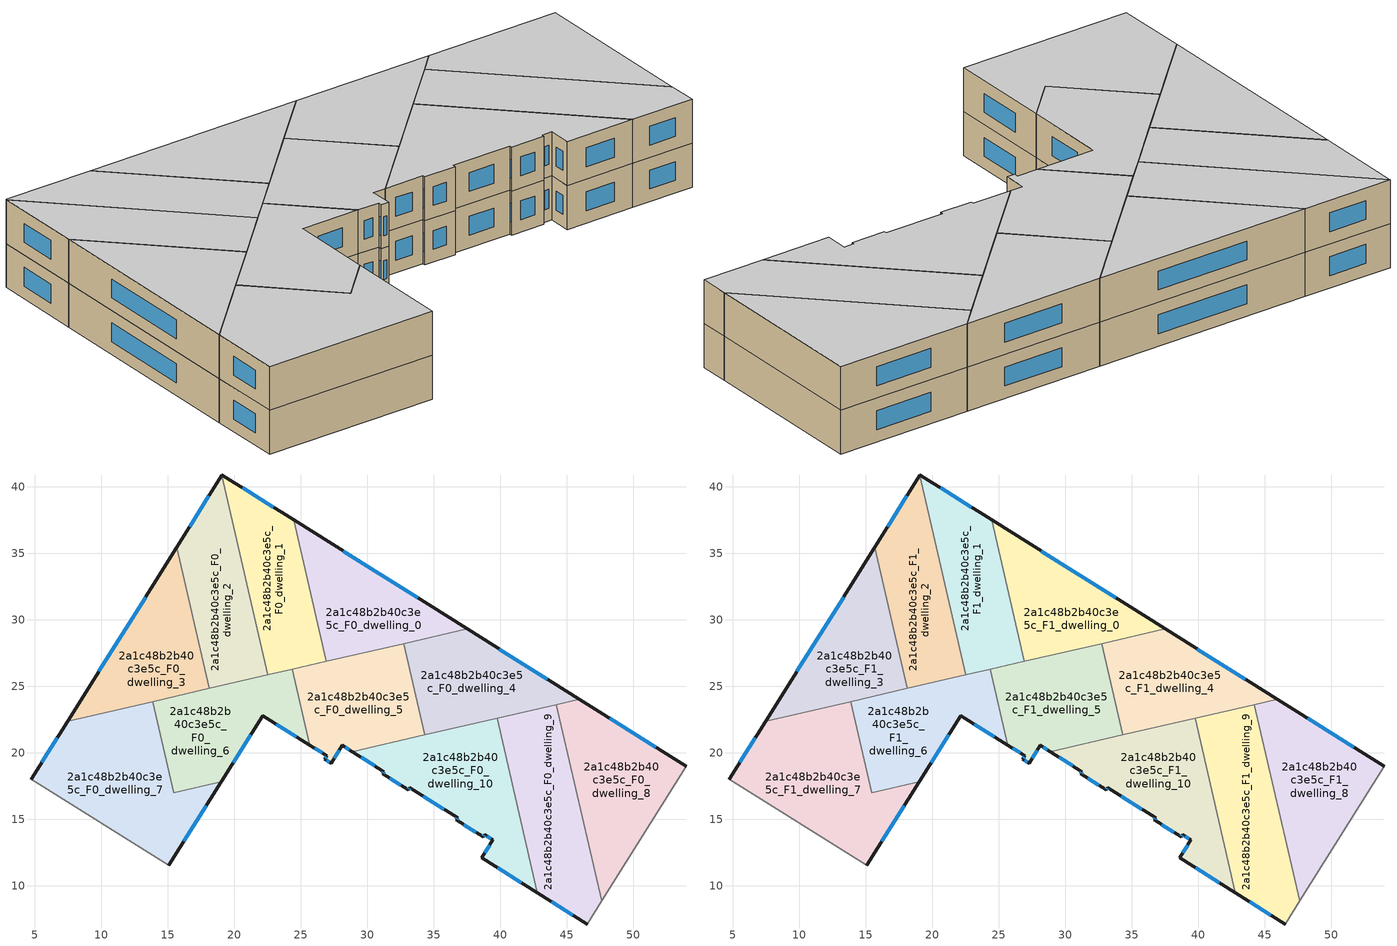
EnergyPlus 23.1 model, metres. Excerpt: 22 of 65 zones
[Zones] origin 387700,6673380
2a1c48b2b40c3e5c_F0_dwelling_0
 floor ground (EU_floor_Construction): 37.51,29.32 26.91,26.87 24.46,37.51 z0
 wall outside (EU_wall_Construction): 37.51,29.32 24.46,37.51 z0:3
 wall to 2a1c48b2b40c3e5c_F0_dwelling_1 (EU_wall_Construction): 24.46,37.51 26.91,26.87 z0:3
 wall to 2a1c48b2b40c3e5c_F0_dwelling_5 (EU_wall_Construction): 26.91,26.87 32.72,28.21 z0:3
 wall to 2a1c48b2b40c3e5c_F0_dwelling_4 (EU_wall_Construction): 32.72,28.21 37.51,29.32 z0:3
 window (EU_Window_Construction): 33.78,31.66 28.19,35.17 z0.86:2.14
2a1c48b2b40c3e5c_F0_dwelling_1
 floor ground (EU_floor_Construction): 24.46,37.51 26.91,26.87 22.52,25.86 19.06,40.85 19.08,40.88 z0
 wall outside (EU_wall_Construction): 24.46,37.51 19.08,40.88 19.06,40.85 z0:3
 wall to 2a1c48b2b40c3e5c_F0_dwelling_2 (EU_wall_Construction): 19.06,40.85 22.52,25.86 z0:3
 wall to 2a1c48b2b40c3e5c_F0_dwelling_6 (EU_wall_Construction): 22.52,25.86 24.35,26.28 z0:3
 wall to 2a1c48b2b40c3e5c_F0_dwelling_5 (EU_wall_Construction): 24.36,26.28 26.91,26.87 z0:3
 window (EU_Window_Construction): 22.92,38.47 20.62,39.92 z0.86:2.14
2a1c48b2b40c3e5c_F0_dwelling_10
 floor ground (EU_floor_Construction): 39.75,22.6 42.77,9.49 38.6,12.11 39.44,13.45 38.83,13.84 38.72,13.68 36.68,14.96 36.78,15.12 33.18,17.38 33.07,17.22 31.15,18.43 31.25,18.59 28.87,20.09 z0
 wall outside (EU_wall_Construction): 28.87,20.09 31.25,18.59 31.15,18.43 33.07,17.22 33.18,17.38 36.78,15.12 36.68,14.96 38.72,13.68 38.83,13.84 39.44,13.45 38.6,12.11 42.77,9.49 z0:3
 wall to 2a1c48b2b40c3e5c_F0_dwelling_9 (EU_wall_Construction): 42.77,9.49 39.75,22.6 z0:3
 wall to 2a1c48b2b40c3e5c_F0_dwelling_4 (EU_wall_Construction): 39.75,22.6 34.3,21.34 z0:3
 wall to 2a1c48b2b40c3e5c_F0_dwelling_5 (EU_wall_Construction): 34.3,21.34 28.87,20.09 z0:3
 window (EU_Window_Construction): 37.26,14.59 38.14,14.04 / 36.75,15.08 36.71,15.01 / 34.21,16.74 35.75,15.77 / 33.1,17.26 33.15,17.34 / 31.7,18.08 32.52,17.56 / 31.22,18.55 31.18,18.47 / 29.55,19.66 30.57,19.02 / 39.79,11.36 41.58,10.24 / 39.2,13.07 38.84,12.49 / 39,13.73 39.27,13.56 / 38.75,13.72 38.8,13.79 z0.86:2.14
2a1c48b2b40c3e5c_F0_dwelling_2
 floor ground (EU_floor_Construction): 19.06,40.85 22.52,25.86 18.11,24.84 15.67,35.44 z0
 wall outside (EU_wall_Construction): 19.06,40.85 15.67,35.44 z0:3
 wall to 2a1c48b2b40c3e5c_F0_dwelling_3 (EU_wall_Construction): 15.67,35.44 18.11,24.84 z0:3
 wall to 2a1c48b2b40c3e5c_F0_dwelling_6 (EU_wall_Construction): 18.11,24.84 22.52,25.86 z0:3
 window (EU_Window_Construction): 18.09,39.31 16.64,36.99 z0.86:2.14
2a1c48b2b40c3e5c_F0_dwelling_3
 floor ground (EU_floor_Construction): 15.67,35.44 18.11,24.84 7.47,22.39 z0
 wall outside (EU_wall_Construction): 15.67,35.44 7.47,22.39 z0:3
 wall to 2a1c48b2b40c3e5c_F0_dwelling_7 (EU_wall_Construction): 7.47,22.39 13.86,23.86 z0:3
 wall to 2a1c48b2b40c3e5c_F0_dwelling_6 (EU_wall_Construction): 13.86,23.86 18.11,24.84 z0:3
 window (EU_Window_Construction): 13.33,31.71 9.82,26.12 z0.86:2.14
2a1c48b2b40c3e5c_F0_dwelling_4
 floor ground (EU_floor_Construction): 45.94,24.03 34.3,21.34 32.72,28.21 37.51,29.32 z0
 wall outside (EU_wall_Construction): 45.94,24.03 37.51,29.32 z0:3
 wall to 2a1c48b2b40c3e5c_F0_dwelling_5 (EU_wall_Construction): 32.72,28.21 34.3,21.34 z0:3
 wall to 2a1c48b2b40c3e5c_F0_dwelling_8 (EU_wall_Construction): 44.21,23.63 45.94,24.03 z0:3
 wall to 2a1c48b2b40c3e5c_F0_dwelling_9 (EU_wall_Construction): 39.75,22.6 44.21,23.63 z0:3
 window (EU_Window_Construction): 43.53,25.54 39.92,27.81 z0.86:2.14
2a1c48b2b40c3e5c_F0_dwelling_5
 floor ground (EU_floor_Construction): 32.72,28.21 34.3,21.34 28.87,20.09 28.11,20.57 27.27,19.22 26.8,19.51 26.96,19.77 25.67,20.58 24.35,26.28 z0
 wall outside (EU_wall_Construction): 25.67,20.58 26.96,19.77 26.8,19.51 27.27,19.22 28.11,20.57 28.87,20.09 z0:3
 wall to 2a1c48b2b40c3e5c_F0_dwelling_6 (EU_wall_Construction): 24.35,26.28 25.67,20.58 z0:3
 window (EU_Window_Construction): 28.33,20.43 28.66,20.23 / 27.51,19.61 27.87,20.19 / 26.94,19.43 27.14,19.3 / 26.92,19.69 26.85,19.59 / 26.04,20.35 26.59,20 z0.86:2.14
2a1c48b2b40c3e5c_F0_dwelling_6
 floor ground (EU_floor_Construction): 24.35,26.28 25.67,20.58 22.14,22.8 19.01,17.82 15.44,16.99 13.86,23.86 z0
 wall outside (EU_wall_Construction): 19.01,17.82 22.14,22.8 25.67,20.58 z0:3
 wall to 2a1c48b2b40c3e5c_F0_dwelling_7 (EU_wall_Construction): 13.86,23.86 15.44,16.99 19.01,17.82 z0:3
 window (EU_Window_Construction): 23.15,22.16 24.66,21.21 / 19.9,19.24 21.24,21.37 z0.86:2.14
2a1c48b2b40c3e5c_F0_dwelling_7
 floor ground (EU_floor_Construction): 13.86,23.86 15.44,16.99 19.01,17.82 15.08,11.55 4.74,18.03 7.47,22.39 z0
 wall outside (EU_wall_Construction): 15.08,11.55 19.01,17.82 / 7.47,22.39 4.74,18.03 z0:3
 wall adiabatic (EU_wall_Construction): 4.74,18.03 15.08,11.55 z0:3
 window (EU_Window_Construction): 16.2,13.34 17.89,16.02 / 6.69,21.14 5.52,19.28 z0.86:2.14
2a1c48b2b40c3e5c_F0_dwelling_8
 floor ground (EU_floor_Construction): 53.97,18.99 47.61,8.87 44.21,23.63 45.94,24.03 z0
 wall outside (EU_wall_Construction): 53.97,18.99 45.94,24.03 z0:3
 wall to 2a1c48b2b40c3e5c_F0_dwelling_9 (EU_wall_Construction): 44.21,23.63 47.61,8.87 z0:3
 wall adiabatic (EU_wall_Construction): 47.61,8.87 53.97,18.99 z0:3
 window (EU_Window_Construction): 51.67,20.43 48.23,22.59 z0.86:2.14
2a1c48b2b40c3e5c_F0_dwelling_9
 floor ground (EU_floor_Construction): 44.21,23.63 47.61,8.87 46.53,7.14 42.77,9.49 39.75,22.6 z0
 wall outside (EU_wall_Construction): 42.77,9.49 46.53,7.14 z0:3
 wall adiabatic (EU_wall_Construction): 46.53,7.14 47.61,8.87 z0:3
 window (EU_Window_Construction): 43.84,8.82 45.45,7.81 z0.86:2.14
2a1c48b2b40c3e5c_F1_dwelling_0
 floor to 2a1c48b2b40c3e5c_F0_dwelling_0 (EU_floor_Construction): 37.51,29.32 26.91,26.87 24.46,37.51 z3
 wall outside (EU_wall_Construction): 37.51,29.32 24.46,37.51 z3:6
 wall to 2a1c48b2b40c3e5c_F1_dwelling_1 (EU_wall_Construction): 24.46,37.51 26.91,26.87 z3:6
 wall to 2a1c48b2b40c3e5c_F1_dwelling_5 (EU_wall_Construction): 26.91,26.87 32.72,28.21 z3:6
 wall to 2a1c48b2b40c3e5c_F1_dwelling_4 (EU_wall_Construction): 32.72,28.21 37.51,29.32 z3:6
 window (EU_Window_Construction): 33.78,31.66 28.19,35.17 z3.86:5.14
 ceiling to 2a1c48b2b40c3e5c_F2_dwelling_0 (EU_floor_Construction): 37.51,29.32 24.46,37.51 26.91,26.87 z6
2a1c48b2b40c3e5c_F1_dwelling_1
 floor to 2a1c48b2b40c3e5c_F0_dwelling_1 (EU_floor_Construction): 24.46,37.51 26.91,26.87 22.52,25.86 19.06,40.85 19.08,40.88 z3
 wall outside (EU_wall_Construction): 24.46,37.51 19.08,40.88 19.06,40.85 z3:6
 wall to 2a1c48b2b40c3e5c_F1_dwelling_2 (EU_wall_Construction): 19.06,40.85 22.52,25.86 z3:6
 wall to 2a1c48b2b40c3e5c_F1_dwelling_6 (EU_wall_Construction): 22.52,25.86 24.35,26.28 z3:6
 wall to 2a1c48b2b40c3e5c_F1_dwelling_5 (EU_wall_Construction): 24.36,26.28 26.91,26.87 z3:6
 window (EU_Window_Construction): 22.92,38.47 20.62,39.92 z3.86:5.14
 ceiling to 2a1c48b2b40c3e5c_F2_dwelling_1 (EU_floor_Construction): 26.91,26.87 24.46,37.51 19.08,40.88 19.06,40.85 22.52,25.86 z6
2a1c48b2b40c3e5c_F1_dwelling_10
 floor to 2a1c48b2b40c3e5c_F0_dwelling_10 (EU_floor_Construction): 39.75,22.6 42.77,9.49 38.6,12.11 39.44,13.45 38.83,13.84 38.72,13.68 36.68,14.96 36.78,15.12 33.18,17.38 33.07,17.22 31.15,18.43 31.25,18.59 28.87,20.09 z3
 wall outside (EU_wall_Construction): 28.87,20.09 31.25,18.59 31.15,18.43 33.07,17.22 33.18,17.38 36.78,15.12 36.68,14.96 38.72,13.68 38.83,13.84 39.44,13.45 38.6,12.11 42.77,9.49 z3:6
 wall to 2a1c48b2b40c3e5c_F1_dwelling_9 (EU_wall_Construction): 42.77,9.49 39.75,22.6 z3:6
 wall to 2a1c48b2b40c3e5c_F1_dwelling_4 (EU_wall_Construction): 39.75,22.6 34.3,21.34 z3:6
 wall to 2a1c48b2b40c3e5c_F1_dwelling_5 (EU_wall_Construction): 34.3,21.34 28.87,20.09 z3:6
 window (EU_Window_Construction): 37.26,14.59 38.14,14.04 / 36.75,15.08 36.71,15.01 / 34.21,16.74 35.75,15.77 / 33.1,17.26 33.15,17.34 / 31.7,18.08 32.52,17.56 / 31.22,18.55 31.18,18.47 / 29.55,19.66 30.57,19.02 / 39.79,11.36 41.58,10.24 / 39.2,13.07 38.84,12.49 / 39,13.73 39.27,13.56 / 38.75,13.72 38.8,13.79 z3.86:5.14
 ceiling to 2a1c48b2b40c3e5c_F2_dwelling_10 (EU_floor_Construction): 42.77,9.49 39.75,22.6 28.87,20.09 31.25,18.59 31.15,18.43 33.07,17.22 33.18,17.38 36.78,15.12 36.68,14.96 38.72,13.68 38.83,13.84 39.44,13.45 38.6,12.11 z6
2a1c48b2b40c3e5c_F1_dwelling_2
 floor to 2a1c48b2b40c3e5c_F0_dwelling_2 (EU_floor_Construction): 19.06,40.85 22.52,25.86 18.11,24.84 15.67,35.44 z3
 wall outside (EU_wall_Construction): 19.06,40.85 15.67,35.44 z3:6
 wall to 2a1c48b2b40c3e5c_F1_dwelling_3 (EU_wall_Construction): 15.67,35.44 18.11,24.84 z3:6
 wall to 2a1c48b2b40c3e5c_F1_dwelling_6 (EU_wall_Construction): 18.11,24.84 22.52,25.86 z3:6
 window (EU_Window_Construction): 18.09,39.31 16.64,36.99 z3.86:5.14
 ceiling to 2a1c48b2b40c3e5c_F2_dwelling_2 (EU_floor_Construction): 22.52,25.86 19.06,40.85 15.67,35.44 18.11,24.84 z6
2a1c48b2b40c3e5c_F1_dwelling_3
 floor to 2a1c48b2b40c3e5c_F0_dwelling_3 (EU_floor_Construction): 15.67,35.44 18.11,24.84 7.47,22.39 z3
 wall outside (EU_wall_Construction): 15.67,35.44 7.47,22.39 z3:6
 wall to 2a1c48b2b40c3e5c_F1_dwelling_7 (EU_wall_Construction): 7.47,22.39 13.86,23.86 z3:6
 wall to 2a1c48b2b40c3e5c_F1_dwelling_6 (EU_wall_Construction): 13.86,23.86 18.11,24.84 z3:6
 window (EU_Window_Construction): 13.33,31.71 9.82,26.12 z3.86:5.14
 ceiling to 2a1c48b2b40c3e5c_F2_dwelling_3 (EU_floor_Construction): 18.11,24.84 15.67,35.44 7.47,22.39 z6
2a1c48b2b40c3e5c_F1_dwelling_4
 floor to 2a1c48b2b40c3e5c_F0_dwelling_4 (EU_floor_Construction): 45.94,24.03 34.3,21.34 32.72,28.21 37.51,29.32 z3
 wall outside (EU_wall_Construction): 45.94,24.03 37.51,29.32 z3:6
 wall to 2a1c48b2b40c3e5c_F1_dwelling_5 (EU_wall_Construction): 32.72,28.21 34.3,21.34 z3:6
 wall to 2a1c48b2b40c3e5c_F1_dwelling_8 (EU_wall_Construction): 44.21,23.63 45.94,24.03 z3:6
 wall to 2a1c48b2b40c3e5c_F1_dwelling_9 (EU_wall_Construction): 39.75,22.6 44.21,23.63 z3:6
 window (EU_Window_Construction): 43.53,25.54 39.92,27.81 z3.86:5.14
 ceiling to 2a1c48b2b40c3e5c_F2_dwelling_4 (EU_floor_Construction): 45.94,24.03 37.51,29.32 32.72,28.21 34.3,21.34 z6
2a1c48b2b40c3e5c_F1_dwelling_5
 floor to 2a1c48b2b40c3e5c_F0_dwelling_5 (EU_floor_Construction): 32.72,28.21 34.3,21.34 28.87,20.09 28.11,20.57 27.27,19.22 26.8,19.51 26.96,19.77 25.67,20.58 24.35,26.28 z3
 wall outside (EU_wall_Construction): 25.67,20.58 26.96,19.77 26.8,19.51 27.27,19.22 28.11,20.57 28.87,20.09 z3:6
 wall to 2a1c48b2b40c3e5c_F1_dwelling_6 (EU_wall_Construction): 24.35,26.28 25.67,20.58 z3:6
 window (EU_Window_Construction): 28.33,20.43 28.66,20.23 / 27.51,19.61 27.87,20.19 / 26.94,19.43 27.14,19.3 / 26.92,19.69 26.85,19.59 / 26.04,20.35 26.59,20 z3.86:5.14
 ceiling to 2a1c48b2b40c3e5c_F2_dwelling_5 (EU_floor_Construction): 34.3,21.34 32.72,28.21 24.35,26.28 25.67,20.58 26.96,19.77 26.8,19.51 27.27,19.22 28.11,20.57 28.87,20.09 z6
2a1c48b2b40c3e5c_F1_dwelling_6
 floor to 2a1c48b2b40c3e5c_F0_dwelling_6 (EU_floor_Construction): 24.35,26.28 25.67,20.58 22.14,22.8 19.01,17.82 15.44,16.99 13.86,23.86 z3
 wall outside (EU_wall_Construction): 19.01,17.82 22.14,22.8 25.67,20.58 z3:6
 wall to 2a1c48b2b40c3e5c_F1_dwelling_7 (EU_wall_Construction): 13.86,23.86 15.44,16.99 19.01,17.82 z3:6
 window (EU_Window_Construction): 23.15,22.16 24.66,21.21 / 19.9,19.24 21.24,21.37 z3.86:5.14
 ceiling to 2a1c48b2b40c3e5c_F2_dwelling_6 (EU_floor_Construction): 25.67,20.58 24.35,26.28 13.86,23.86 15.44,16.99 19.01,17.82 22.14,22.8 z6
2a1c48b2b40c3e5c_F1_dwelling_7
 floor to 2a1c48b2b40c3e5c_F0_dwelling_7 (EU_floor_Construction): 13.86,23.86 15.44,16.99 19.01,17.82 15.08,11.55 4.74,18.03 7.47,22.39 z3
 wall outside (EU_wall_Construction): 15.08,11.55 19.01,17.82 / 7.47,22.39 4.74,18.03 z3:6
 wall adiabatic (EU_wall_Construction): 4.74,18.03 15.08,11.55 z3:6
 window (EU_Window_Construction): 16.2,13.34 17.89,16.02 / 6.69,21.14 5.52,19.28 z3.86:5.14
 ceiling to 2a1c48b2b40c3e5c_F2_dwelling_7 (EU_floor_Construction): 15.08,11.55 19.01,17.82 15.44,16.99 13.86,23.86 7.47,22.39 4.74,18.03 z6
2a1c48b2b40c3e5c_F1_dwelling_8
 floor to 2a1c48b2b40c3e5c_F0_dwelling_8 (EU_floor_Construction): 53.97,18.99 47.61,8.87 44.21,23.63 45.94,24.03 z3
 wall outside (EU_wall_Construction): 53.97,18.99 45.94,24.03 z3:6
 wall to 2a1c48b2b40c3e5c_F1_dwelling_9 (EU_wall_Construction): 44.21,23.63 47.61,8.87 z3:6
 wall adiabatic (EU_wall_Construction): 47.61,8.87 53.97,18.99 z3:6
 window (EU_Window_Construction): 51.67,20.43 48.23,22.59 z3.86:5.14
 ceiling to 2a1c48b2b40c3e5c_F2_dwelling_8 (EU_floor_Construction): 47.61,8.87 53.97,18.99 45.94,24.03 44.21,23.63 z6
2a1c48b2b40c3e5c_F1_dwelling_9
 floor to 2a1c48b2b40c3e5c_F0_dwelling_9 (EU_floor_Construction): 44.21,23.63 47.61,8.87 46.53,7.14 42.77,9.49 39.75,22.6 z3
 wall outside (EU_wall_Construction): 42.77,9.49 46.53,7.14 z3:6
 wall adiabatic (EU_wall_Construction): 46.53,7.14 47.61,8.87 z3:6
 window (EU_Window_Construction): 43.84,8.82 45.45,7.81 z3.86:5.14
 ceiling to 2a1c48b2b40c3e5c_F2_dwelling_9 (EU_floor_Construction): 46.53,7.14 47.61,8.87 44.21,23.63 39.75,22.6 42.77,9.49 z6
[Building]
EU S2 Campaign: North Axis=0; Terrain=City; Solar Distribution=FullExterior
[Site:Location]
Helsinki-Vantaa.AP: Latitude=60.317; Longitude=24.963; Time Zone=2; Elevation=54.6
[SizingPeriod:WeatherFileDays]
AnnualSizingPeriod: Begin Month=1; Begin Day of Month=1; End Month=12; End Day of Month=31; Day of Week for Start Day=Monday; Use Weather File Daylight Saving Period=No; Use Weather File Rain and Snow Indicators=No
[MATERIAL]
EU_InternalMass_Material: Roughness=MediumRough; Thickness=0.1; Conductivity=1; Density=1800; Specific Heat=900; Thermal Absorptance=0.9; Solar Absorptance=0.7; Visible Absorptance=0.7
[MATERIAL:NOMASS] Roughness=MediumRough; Thermal Absorptance=0.9; Solar Absorptance=0.7; Visible Absorptance=0.7
Name | Thermal Resistance
EU_wall_NoMass | 5.91765
EU_floor_NoMass | 6.2875
[WINDOWMATERIAL:SIMPLEGLAZINGSYSTEM]
EU_Window_SimpleGlazing: UFactor=0.994035; Solar Heat Gain Coefficient=0.7; Visible Transmittance=0.7
[CONSTRUCTION]
EU_wall_Construction: EU_wall_NoMass
EU_floor_Construction: EU_floor_NoMass
EU_Window_Construction: EU_Window_SimpleGlazing
EU_InternalMass_Construction: EU_InternalMass_Material
[ZONE] Type=1; Multiplier=1; Ceiling Height=autocalculate; Floor Area=autocalculate; Part of Total Floor Area=Yes
Name | Volume
2a1c48b2b40c3e5c_F0_dwelling_0; 2a1c48b2b40c3e5c_F1_dwelling_0 | 178.191
2a1c48b2b40c3e5c_F0_dwelling_1; 2a1c48b2b40c3e5c_F1_dwelling_1 | 178.217
2a1c48b2b40c3e5c_F0_dwelling_10; 2a1c48b2b40c3e5c_F1_dwelling_10 | 210.07
2a1c48b2b40c3e5c_F0_dwelling_2; 2a1c48b2b40c3e5c_F1_dwelling_2 | 178.189
2a1c48b2b40c3e5c_F0_dwelling_3; 2a1c48b2b40c3e5c_F1_dwelling_3 | 178.195
2a1c48b2b40c3e5c_F0_dwelling_4; 2a1c48b2b40c3e5c_F1_dwelling_4 | 178.2
2a1c48b2b40c3e5c_F0_dwelling_5; 2a1c48b2b40c3e5c_F1_dwelling_5 | 178.887
2a1c48b2b40c3e5c_F0_dwelling_6; 2a1c48b2b40c3e5c_F1_dwelling_6 | 178.19
2a1c48b2b40c3e5c_F0_dwelling_7; 2a1c48b2b40c3e5c_F1_dwelling_7 | 260.083
2a1c48b2b40c3e5c_F0_dwelling_8; 2a1c48b2b40c3e5c_F1_dwelling_8 | 210.065
2a1c48b2b40c3e5c_F0_dwelling_9; 2a1c48b2b40c3e5c_F1_dwelling_9 | 210.093
[INTERNALMASS] Construction=EU_InternalMass_Construction
Name | Zone or ZoneList | Surface Area
2a1c48b2b40c3e5c_F0_dwelling_0_EU_InternalMass | 2a1c48b2b40c3e5c_F0_dwelling_0 | 59.3974
2a1c48b2b40c3e5c_F0_dwelling_1_EU_InternalMass | 2a1c48b2b40c3e5c_F0_dwelling_1 | 59.4056
2a1c48b2b40c3e5c_F0_dwelling_2_EU_InternalMass | 2a1c48b2b40c3e5c_F0_dwelling_2 | 59.3961
2a1c48b2b40c3e5c_F0_dwelling_3_EU_InternalMass | 2a1c48b2b40c3e5c_F0_dwelling_3 | 59.3986
2a1c48b2b40c3e5c_F0_dwelling_4_EU_InternalMass | 2a1c48b2b40c3e5c_F0_dwelling_4 | 59.4005
2a1c48b2b40c3e5c_F0_dwelling_5_EU_InternalMass | 2a1c48b2b40c3e5c_F0_dwelling_5 | 59.6289
2a1c48b2b40c3e5c_F0_dwelling_6_EU_InternalMass | 2a1c48b2b40c3e5c_F0_dwelling_6 | 59.3968
2a1c48b2b40c3e5c_F0_dwelling_7_EU_InternalMass | 2a1c48b2b40c3e5c_F0_dwelling_7 | 86.6942
2a1c48b2b40c3e5c_F0_dwelling_8_EU_InternalMass | 2a1c48b2b40c3e5c_F0_dwelling_8 | 70.0217
2a1c48b2b40c3e5c_F0_dwelling_9_EU_InternalMass | 2a1c48b2b40c3e5c_F0_dwelling_9 | 70.0306
2a1c48b2b40c3e5c_F0_dwelling_10_EU_InternalMass | 2a1c48b2b40c3e5c_F0_dwelling_10 | 70.0235
2a1c48b2b40c3e5c_F1_dwelling_0_EU_InternalMass | 2a1c48b2b40c3e5c_F1_dwelling_0 | 59.3974
2a1c48b2b40c3e5c_F1_dwelling_1_EU_InternalMass | 2a1c48b2b40c3e5c_F1_dwelling_1 | 59.4056
2a1c48b2b40c3e5c_F1_dwelling_2_EU_InternalMass | 2a1c48b2b40c3e5c_F1_dwelling_2 | 59.3961
2a1c48b2b40c3e5c_F1_dwelling_3_EU_InternalMass | 2a1c48b2b40c3e5c_F1_dwelling_3 | 59.3986
2a1c48b2b40c3e5c_F1_dwelling_4_EU_InternalMass | 2a1c48b2b40c3e5c_F1_dwelling_4 | 59.4005
2a1c48b2b40c3e5c_F1_dwelling_5_EU_InternalMass | 2a1c48b2b40c3e5c_F1_dwelling_5 | 59.6289
2a1c48b2b40c3e5c_F1_dwelling_6_EU_InternalMass | 2a1c48b2b40c3e5c_F1_dwelling_6 | 59.3968
2a1c48b2b40c3e5c_F1_dwelling_7_EU_InternalMass | 2a1c48b2b40c3e5c_F1_dwelling_7 | 86.6942
2a1c48b2b40c3e5c_F1_dwelling_8_EU_InternalMass | 2a1c48b2b40c3e5c_F1_dwelling_8 | 70.0217
2a1c48b2b40c3e5c_F1_dwelling_9_EU_InternalMass | 2a1c48b2b40c3e5c_F1_dwelling_9 | 70.0306
2a1c48b2b40c3e5c_F1_dwelling_10_EU_InternalMass | 2a1c48b2b40c3e5c_F1_dwelling_10 | 70.0235
[OTHEREQUIPMENT] Fuel Type=Electricity; Design Level Calculation Method=Watts/Area; Power per Zone Floor Area=1; Fraction Latent=0; Fraction Radiant=0; Fraction Lost=0; Carbon Dioxide Generation Rate=0; EndUse Subcategory=EU_Step8_InternalGains
Name | Zone or ZoneList or Space or SpaceList | Schedule
EU_Step8_InternalGain_2a1c48b2b40c3e5c_F0_dwelling_0_f000 | 2a1c48b2b40c3e5c_F0_dwelling_0 | EU_Step8_GainSchedule_2a1c48b2b40c3e5c_F0_dwelling_0_f000
EU_Step8_InternalGain_2a1c48b2b40c3e5c_F0_dwelling_1_f000 | 2a1c48b2b40c3e5c_F0_dwelling_1 | EU_Step8_GainSchedule_2a1c48b2b40c3e5c_F0_dwelling_1_f000
EU_Step8_InternalGain_2a1c48b2b40c3e5c_F0_dwelling_2_f000 | 2a1c48b2b40c3e5c_F0_dwelling_2 | EU_Step8_GainSchedule_2a1c48b2b40c3e5c_F0_dwelling_2_f000
EU_Step8_InternalGain_2a1c48b2b40c3e5c_F0_dwelling_3_f000 | 2a1c48b2b40c3e5c_F0_dwelling_3 | EU_Step8_GainSchedule_2a1c48b2b40c3e5c_F0_dwelling_3_f000
EU_Step8_InternalGain_2a1c48b2b40c3e5c_F0_dwelling_4_f000 | 2a1c48b2b40c3e5c_F0_dwelling_4 | EU_Step8_GainSchedule_2a1c48b2b40c3e5c_F0_dwelling_4_f000
EU_Step8_InternalGain_2a1c48b2b40c3e5c_F0_dwelling_5_f000 | 2a1c48b2b40c3e5c_F0_dwelling_5 | EU_Step8_GainSchedule_2a1c48b2b40c3e5c_F0_dwelling_5_f000
EU_Step8_InternalGain_2a1c48b2b40c3e5c_F0_dwelling_6_f000 | 2a1c48b2b40c3e5c_F0_dwelling_6 | EU_Step8_GainSchedule_2a1c48b2b40c3e5c_F0_dwelling_6_f000
EU_Step8_InternalGain_2a1c48b2b40c3e5c_F0_dwelling_7_f000 | 2a1c48b2b40c3e5c_F0_dwelling_7 | EU_Step8_GainSchedule_2a1c48b2b40c3e5c_F0_dwelling_7_f000
EU_Step8_InternalGain_2a1c48b2b40c3e5c_F0_dwelling_8_f000 | 2a1c48b2b40c3e5c_F0_dwelling_8 | EU_Step8_GainSchedule_2a1c48b2b40c3e5c_F0_dwelling_8_f000
EU_Step8_InternalGain_2a1c48b2b40c3e5c_F0_dwelling_9_f000 | 2a1c48b2b40c3e5c_F0_dwelling_9 | EU_Step8_GainSchedule_2a1c48b2b40c3e5c_F0_dwelling_9_f000
EU_Step8_InternalGain_2a1c48b2b40c3e5c_F0_dwelling_10_f000 | 2a1c48b2b40c3e5c_F0_dwelling_10 | EU_Step8_GainSchedule_2a1c48b2b40c3e5c_F0_dwelling_10_f000
EU_Step8_InternalGain_2a1c48b2b40c3e5c_F1_dwelling_0_f000 | 2a1c48b2b40c3e5c_F1_dwelling_0 | EU_Step8_GainSchedule_2a1c48b2b40c3e5c_F1_dwelling_0_f000
EU_Step8_InternalGain_2a1c48b2b40c3e5c_F1_dwelling_1_f000 | 2a1c48b2b40c3e5c_F1_dwelling_1 | EU_Step8_GainSchedule_2a1c48b2b40c3e5c_F1_dwelling_1_f000
EU_Step8_InternalGain_2a1c48b2b40c3e5c_F1_dwelling_2_f000 | 2a1c48b2b40c3e5c_F1_dwelling_2 | EU_Step8_GainSchedule_2a1c48b2b40c3e5c_F1_dwelling_2_f000
EU_Step8_InternalGain_2a1c48b2b40c3e5c_F1_dwelling_3_f000 | 2a1c48b2b40c3e5c_F1_dwelling_3 | EU_Step8_GainSchedule_2a1c48b2b40c3e5c_F1_dwelling_3_f000
EU_Step8_InternalGain_2a1c48b2b40c3e5c_F1_dwelling_4_f000 | 2a1c48b2b40c3e5c_F1_dwelling_4 | EU_Step8_GainSchedule_2a1c48b2b40c3e5c_F1_dwelling_4_f000
EU_Step8_InternalGain_2a1c48b2b40c3e5c_F1_dwelling_5_f000 | 2a1c48b2b40c3e5c_F1_dwelling_5 | EU_Step8_GainSchedule_2a1c48b2b40c3e5c_F1_dwelling_5_f000
EU_Step8_InternalGain_2a1c48b2b40c3e5c_F1_dwelling_6_f000 | 2a1c48b2b40c3e5c_F1_dwelling_6 | EU_Step8_GainSchedule_2a1c48b2b40c3e5c_F1_dwelling_6_f000
EU_Step8_InternalGain_2a1c48b2b40c3e5c_F1_dwelling_7_f000 | 2a1c48b2b40c3e5c_F1_dwelling_7 | EU_Step8_GainSchedule_2a1c48b2b40c3e5c_F1_dwelling_7_f000
EU_Step8_InternalGain_2a1c48b2b40c3e5c_F1_dwelling_8_f000 | 2a1c48b2b40c3e5c_F1_dwelling_8 | EU_Step8_GainSchedule_2a1c48b2b40c3e5c_F1_dwelling_8_f000
EU_Step8_InternalGain_2a1c48b2b40c3e5c_F1_dwelling_9_f000 | 2a1c48b2b40c3e5c_F1_dwelling_9 | EU_Step8_GainSchedule_2a1c48b2b40c3e5c_F1_dwelling_9_f000
EU_Step8_InternalGain_2a1c48b2b40c3e5c_F1_dwelling_10_f000 | 2a1c48b2b40c3e5c_F1_dwelling_10 | EU_Step8_GainSchedule_2a1c48b2b40c3e5c_F1_dwelling_10_f000
[ZONEVENTILATION:DESIGNFLOWRATE] Schedule=EU_AlwaysOn; Design Flow Rate Calculation Method=AirChanges/Hour; Air Changes per Hour=0.596421; Ventilation Type=Natural; Fan Pressure Rise=0; Fan Total Efficiency=1; Constant Term Coefficient=1; Temperature Term Coefficient=0; Velocity Term Coefficient=0; Velocity Squared Term Coefficient=0; Minimum Indoor Temperature=-100; Maximum Indoor Temperature=100; Delta Temperature=-100; Minimum Outdoor Temperature=-100; Maximum Outdoor Temperature=100; Maximum Wind Speed=40
Name | Zone or ZoneList or Space or SpaceList
EU_ConstantAir_2a1c48b2b40c3e5c_F0_dwelling_0 | 2a1c48b2b40c3e5c_F0_dwelling_0
EU_ConstantAir_2a1c48b2b40c3e5c_F0_dwelling_1 | 2a1c48b2b40c3e5c_F0_dwelling_1
EU_ConstantAir_2a1c48b2b40c3e5c_F0_dwelling_2 | 2a1c48b2b40c3e5c_F0_dwelling_2
EU_ConstantAir_2a1c48b2b40c3e5c_F0_dwelling_3 | 2a1c48b2b40c3e5c_F0_dwelling_3
EU_ConstantAir_2a1c48b2b40c3e5c_F0_dwelling_4 | 2a1c48b2b40c3e5c_F0_dwelling_4
EU_ConstantAir_2a1c48b2b40c3e5c_F0_dwelling_5 | 2a1c48b2b40c3e5c_F0_dwelling_5
EU_ConstantAir_2a1c48b2b40c3e5c_F0_dwelling_6 | 2a1c48b2b40c3e5c_F0_dwelling_6
EU_ConstantAir_2a1c48b2b40c3e5c_F0_dwelling_7 | 2a1c48b2b40c3e5c_F0_dwelling_7
EU_ConstantAir_2a1c48b2b40c3e5c_F0_dwelling_8 | 2a1c48b2b40c3e5c_F0_dwelling_8
EU_ConstantAir_2a1c48b2b40c3e5c_F0_dwelling_9 | 2a1c48b2b40c3e5c_F0_dwelling_9
EU_ConstantAir_2a1c48b2b40c3e5c_F0_dwelling_10 | 2a1c48b2b40c3e5c_F0_dwelling_10
EU_ConstantAir_2a1c48b2b40c3e5c_F1_dwelling_0 | 2a1c48b2b40c3e5c_F1_dwelling_0
EU_ConstantAir_2a1c48b2b40c3e5c_F1_dwelling_1 | 2a1c48b2b40c3e5c_F1_dwelling_1
EU_ConstantAir_2a1c48b2b40c3e5c_F1_dwelling_2 | 2a1c48b2b40c3e5c_F1_dwelling_2
EU_ConstantAir_2a1c48b2b40c3e5c_F1_dwelling_3 | 2a1c48b2b40c3e5c_F1_dwelling_3
EU_ConstantAir_2a1c48b2b40c3e5c_F1_dwelling_4 | 2a1c48b2b40c3e5c_F1_dwelling_4
EU_ConstantAir_2a1c48b2b40c3e5c_F1_dwelling_5 | 2a1c48b2b40c3e5c_F1_dwelling_5
EU_ConstantAir_2a1c48b2b40c3e5c_F1_dwelling_6 | 2a1c48b2b40c3e5c_F1_dwelling_6
EU_ConstantAir_2a1c48b2b40c3e5c_F1_dwelling_7 | 2a1c48b2b40c3e5c_F1_dwelling_7
EU_ConstantAir_2a1c48b2b40c3e5c_F1_dwelling_8 | 2a1c48b2b40c3e5c_F1_dwelling_8
EU_ConstantAir_2a1c48b2b40c3e5c_F1_dwelling_9 | 2a1c48b2b40c3e5c_F1_dwelling_9
EU_ConstantAir_2a1c48b2b40c3e5c_F1_dwelling_10 | 2a1c48b2b40c3e5c_F1_dwelling_10
[HVACTEMPLATE:THERMOSTAT] Constant Heating Setpoint=20; Constant Cooling Setpoint=50
EU_HeatOnly_2a1c48b2b40c3e5c_F0_dwelling_0; EU_HeatOnly_2a1c48b2b40c3e5c_F0_dwelling_1; EU_HeatOnly_2a1c48b2b40c3e5c_F0_dwelling_2; EU_HeatOnly_2a1c48b2b40c3e5c_F0_dwelling_3; EU_HeatOnly_2a1c48b2b40c3e5c_F0_dwelling_4; EU_HeatOnly_2a1c48b2b40c3e5c_F0_dwelling_5; EU_HeatOnly_2a1c48b2b40c3e5c_F0_dwelling_6; EU_HeatOnly_2a1c48b2b40c3e5c_F0_dwelling_7; EU_HeatOnly_2a1c48b2b40c3e5c_F0_dwelling_8; EU_HeatOnly_2a1c48b2b40c3e5c_F0_dwelling_9; EU_HeatOnly_2a1c48b2b40c3e5c_F0_dwelling_10; EU_HeatOnly_2a1c48b2b40c3e5c_F1_dwelling_0; EU_HeatOnly_2a1c48b2b40c3e5c_F1_dwelling_1; EU_HeatOnly_2a1c48b2b40c3e5c_F1_dwelling_2; EU_HeatOnly_2a1c48b2b40c3e5c_F1_dwelling_3; EU_HeatOnly_2a1c48b2b40c3e5c_F1_dwelling_4; EU_HeatOnly_2a1c48b2b40c3e5c_F1_dwelling_5; EU_HeatOnly_2a1c48b2b40c3e5c_F1_dwelling_6; EU_HeatOnly_2a1c48b2b40c3e5c_F1_dwelling_7; EU_HeatOnly_2a1c48b2b40c3e5c_F1_dwelling_8; EU_HeatOnly_2a1c48b2b40c3e5c_F1_dwelling_9; EU_HeatOnly_2a1c48b2b40c3e5c_F1_dwelling_10; EU_HeatOnly_2a1c48b2b40c3e5c_F2_dwelling_0; EU_HeatOnly_2a1c48b2b40c3e5c_F2_dwelling_1; EU_HeatOnly_2a1c48b2b40c3e5c_F2_dwelling_2; EU_HeatOnly_2a1c48b2b40c3e5c_F2_dwelling_3; EU_HeatOnly_2a1c48b2b40c3e5c_F2_dwelling_4; EU_HeatOnly_2a1c48b2b40c3e5c_F2_dwelling_5; EU_HeatOnly_2a1c48b2b40c3e5c_F2_dwelling_6; EU_HeatOnly_2a1c48b2b40c3e5c_F2_dwelling_7; EU_HeatOnly_2a1c48b2b40c3e5c_F2_dwelling_8; EU_HeatOnly_2a1c48b2b40c3e5c_F2_dwelling_9; EU_HeatOnly_2a1c48b2b40c3e5c_F2_dwelling_10; EU_HeatOnly_2a1c48b2b40c3e5c_F3_dwelling_0; EU_HeatOnly_2a1c48b2b40c3e5c_F3_dwelling_1; EU_HeatOnly_2a1c48b2b40c3e5c_F3_dwelling_2; EU_HeatOnly_2a1c48b2b40c3e5c_F3_dwelling_3; EU_HeatOnly_2a1c48b2b40c3e5c_F3_dwelling_4; EU_HeatOnly_2a1c48b2b40c3e5c_F3_dwelling_5; EU_HeatOnly_2a1c48b2b40c3e5c_F3_dwelling_6; EU_HeatOnly_2a1c48b2b40c3e5c_F3_dwelling_7; EU_HeatOnly_2a1c48b2b40c3e5c_F3_dwelling_8; EU_HeatOnly_2a1c48b2b40c3e5c_F3_dwelling_9; EU_HeatOnly_2a1c48b2b40c3e5c_F3_dwelling_10; EU_HeatOnly_2a1c48b2b40c3e5c_F4_dwelling_0; EU_HeatOnly_2a1c48b2b40c3e5c_F4_dwelling_1; EU_HeatOnly_2a1c48b2b40c3e5c_F4_dwelling_2; EU_HeatOnly_2a1c48b2b40c3e5c_F4_dwelling_3; EU_HeatOnly_2a1c48b2b40c3e5c_F4_dwelling_4; EU_HeatOnly_2a1c48b2b40c3e5c_F4_dwelling_5; EU_HeatOnly_2a1c48b2b40c3e5c_F4_dwelling_6; EU_HeatOnly_2a1c48b2b40c3e5c_F4_dwelling_7; EU_HeatOnly_2a1c48b2b40c3e5c_F4_dwelling_8; EU_HeatOnly_2a1c48b2b40c3e5c_F4_dwelling_9; EU_HeatOnly_2a1c48b2b40c3e5c_F4_dwelling_10; EU_HeatOnly_2a1c48b2b40c3e5c_F5_dwelling_0; EU_HeatOnly_2a1c48b2b40c3e5c_F5_dwelling_1; EU_HeatOnly_2a1c48b2b40c3e5c_F5_dwelling_2; EU_HeatOnly_2a1c48b2b40c3e5c_F5_dwelling_3; EU_HeatOnly_2a1c48b2b40c3e5c_F5_dwelling_4; EU_HeatOnly_2a1c48b2b40c3e5c_F5_dwelling_5; EU_HeatOnly_2a1c48b2b40c3e5c_F5_dwelling_6; EU_HeatOnly_2a1c48b2b40c3e5c_F5_dwelling_7; EU_HeatOnly_2a1c48b2b40c3e5c_F5_dwelling_8; EU_HeatOnly_2a1c48b2b40c3e5c_F5_dwelling_9
[HVACTEMPLATE:ZONE:IDEALLOADSAIRSYSTEM] System Availability Schedule=EU_AlwaysOn; Maximum Heating Supply Air Temperature=50; Minimum Cooling Supply Air Temperature=13; Maximum Heating Supply Air Humidity Ratio=0.0156; Minimum Cooling Supply Air Humidity Ratio=0.0077; Heating Limit=NoLimit; Cooling Limit=NoLimit; Heating Availability Schedule=EU_AlwaysOn; Cooling Availability Schedule=EU_CoolingOff; Dehumidification Control Type=ConstantSensibleHeatRatio; Cooling Sensible Heat Ratio=0.7; Dehumidification Setpoint=60; Humidification Control Type=None; Humidification Setpoint=30; Outdoor Air Method=None; Outdoor Air Flow Rate per Person=0.00944; Outdoor Air Flow Rate per Zone Floor Area=0; Outdoor Air Flow Rate per Zone=0; Demand Controlled Ventilation Type=None; Outdoor Air Economizer Type=NoEconomizer; Heat Recovery Type=None; Sensible Heat Recovery Effectiveness=0.7; Latent Heat Recovery Effectiveness=0.65
Name | Template Thermostat
2a1c48b2b40c3e5c_F0_dwelling_0 | EU_HeatOnly_2a1c48b2b40c3e5c_F0_dwelling_0
2a1c48b2b40c3e5c_F0_dwelling_1 | EU_HeatOnly_2a1c48b2b40c3e5c_F0_dwelling_1
2a1c48b2b40c3e5c_F0_dwelling_2 | EU_HeatOnly_2a1c48b2b40c3e5c_F0_dwelling_2
2a1c48b2b40c3e5c_F0_dwelling_3 | EU_HeatOnly_2a1c48b2b40c3e5c_F0_dwelling_3
2a1c48b2b40c3e5c_F0_dwelling_4 | EU_HeatOnly_2a1c48b2b40c3e5c_F0_dwelling_4
2a1c48b2b40c3e5c_F0_dwelling_5 | EU_HeatOnly_2a1c48b2b40c3e5c_F0_dwelling_5
2a1c48b2b40c3e5c_F0_dwelling_6 | EU_HeatOnly_2a1c48b2b40c3e5c_F0_dwelling_6
2a1c48b2b40c3e5c_F0_dwelling_7 | EU_HeatOnly_2a1c48b2b40c3e5c_F0_dwelling_7
2a1c48b2b40c3e5c_F0_dwelling_8 | EU_HeatOnly_2a1c48b2b40c3e5c_F0_dwelling_8
2a1c48b2b40c3e5c_F0_dwelling_9 | EU_HeatOnly_2a1c48b2b40c3e5c_F0_dwelling_9
2a1c48b2b40c3e5c_F0_dwelling_10 | EU_HeatOnly_2a1c48b2b40c3e5c_F0_dwelling_10
2a1c48b2b40c3e5c_F1_dwelling_0 | EU_HeatOnly_2a1c48b2b40c3e5c_F1_dwelling_0
2a1c48b2b40c3e5c_F1_dwelling_1 | EU_HeatOnly_2a1c48b2b40c3e5c_F1_dwelling_1
2a1c48b2b40c3e5c_F1_dwelling_2 | EU_HeatOnly_2a1c48b2b40c3e5c_F1_dwelling_2
2a1c48b2b40c3e5c_F1_dwelling_3 | EU_HeatOnly_2a1c48b2b40c3e5c_F1_dwelling_3
2a1c48b2b40c3e5c_F1_dwelling_4 | EU_HeatOnly_2a1c48b2b40c3e5c_F1_dwelling_4
2a1c48b2b40c3e5c_F1_dwelling_5 | EU_HeatOnly_2a1c48b2b40c3e5c_F1_dwelling_5
2a1c48b2b40c3e5c_F1_dwelling_6 | EU_HeatOnly_2a1c48b2b40c3e5c_F1_dwelling_6
2a1c48b2b40c3e5c_F1_dwelling_7 | EU_HeatOnly_2a1c48b2b40c3e5c_F1_dwelling_7
2a1c48b2b40c3e5c_F1_dwelling_8 | EU_HeatOnly_2a1c48b2b40c3e5c_F1_dwelling_8
2a1c48b2b40c3e5c_F1_dwelling_9 | EU_HeatOnly_2a1c48b2b40c3e5c_F1_dwelling_9
2a1c48b2b40c3e5c_F1_dwelling_10 | EU_HeatOnly_2a1c48b2b40c3e5c_F1_dwelling_10
[SIZING:ZONE] Zone Cooling Design Supply Air Temperature Input Method=SupplyAirTemperature; Zone Cooling Design Supply Air Temperature=13; Zone Heating Design Supply Air Temperature Input Method=SupplyAirTemperature; Zone Heating Design Supply Air Temperature=50; Zone Cooling Design Supply Air Humidity Ratio=0.008; Zone Heating Design Supply Air Humidity Ratio=0.008; Cooling Design Air Flow Method=DesignDay; Cooling Design Air Flow Rate=0; Cooling Minimum Air Flow per Zone Floor Area=0.000762; Cooling Minimum Air Flow=0; Cooling Minimum Air Flow Fraction=0.2; Heating Design Air Flow Method=DesignDay; Heating Design Air Flow Rate=0; Heating Maximum Air Flow per Zone Floor Area=0.002032; Heating Maximum Air Flow=0.141576; Heating Maximum Air Flow Fraction=0.3; Account for Dedicated Outdoor Air System=No; Dedicated Outdoor Air System Control Strategy=NeutralSupplyAir; Dedicated Outdoor Air Low Setpoint Temperature for Design=autosize; Dedicated Outdoor Air High Setpoint Temperature for Design=autosize; Zone Load Sizing Method=Sensible Load Only No Latent Load; Zone Latent Cooling Design Supply Air Humidity Ratio Input Method=HumidityRatioDifference; Zone Cooling Design Supply Air Humidity Ratio Difference=0.005; Zone Latent Heating Design Supply Air Humidity Ratio Input Method=HumidityRatioDifference; Zone Humidification Design Supply Air Humidity Ratio Difference=0.005
2a1c48b2b40c3e5c_F0_dwelling_0; 2a1c48b2b40c3e5c_F0_dwelling_1; 2a1c48b2b40c3e5c_F0_dwelling_2; 2a1c48b2b40c3e5c_F0_dwelling_3; 2a1c48b2b40c3e5c_F0_dwelling_4; 2a1c48b2b40c3e5c_F0_dwelling_5; 2a1c48b2b40c3e5c_F0_dwelling_6; 2a1c48b2b40c3e5c_F0_dwelling_7; 2a1c48b2b40c3e5c_F0_dwelling_8; 2a1c48b2b40c3e5c_F0_dwelling_9; 2a1c48b2b40c3e5c_F0_dwelling_10; 2a1c48b2b40c3e5c_F1_dwelling_0; 2a1c48b2b40c3e5c_F1_dwelling_1; 2a1c48b2b40c3e5c_F1_dwelling_2; 2a1c48b2b40c3e5c_F1_dwelling_3; 2a1c48b2b40c3e5c_F1_dwelling_4; 2a1c48b2b40c3e5c_F1_dwelling_5; 2a1c48b2b40c3e5c_F1_dwelling_6; 2a1c48b2b40c3e5c_F1_dwelling_7; 2a1c48b2b40c3e5c_F1_dwelling_8; 2a1c48b2b40c3e5c_F1_dwelling_9; 2a1c48b2b40c3e5c_F1_dwelling_10
[SCHEDULE:CONSTANT]
Name | Hourly Value
EU_AlwaysOn | 1
EU_CoolingOff | 0
[SCHEDULE:FILE] Column Number=1; Rows to Skip at Top=0; Number of Hours of Data=8760; Column Separator=Comma; Interpolate to Timestep=No; Minutes per Item=60; Adjust Schedule for Daylight Savings=Yes
Name | File
EU_Step8_GainSchedule_2a1c48b2b40c3e5c_F0_dwelling_0_f000 | ../../schedules/2a1c48b2b40c3e5c/2a1c48b2b40c3e5c_F0_dwelling_0_f000_gain.csv
EU_Step8_GainSchedule_2a1c48b2b40c3e5c_F0_dwelling_1_f000 | ../../schedules/2a1c48b2b40c3e5c/2a1c48b2b40c3e5c_F0_dwelling_1_f000_gain.csv
EU_Step8_GainSchedule_2a1c48b2b40c3e5c_F0_dwelling_2_f000 | ../../schedules/2a1c48b2b40c3e5c/2a1c48b2b40c3e5c_F0_dwelling_2_f000_gain.csv
EU_Step8_GainSchedule_2a1c48b2b40c3e5c_F0_dwelling_3_f000 | ../../schedules/2a1c48b2b40c3e5c/2a1c48b2b40c3e5c_F0_dwelling_3_f000_gain.csv
EU_Step8_GainSchedule_2a1c48b2b40c3e5c_F0_dwelling_4_f000 | ../../schedules/2a1c48b2b40c3e5c/2a1c48b2b40c3e5c_F0_dwelling_4_f000_gain.csv
EU_Step8_GainSchedule_2a1c48b2b40c3e5c_F0_dwelling_5_f000 | ../../schedules/2a1c48b2b40c3e5c/2a1c48b2b40c3e5c_F0_dwelling_5_f000_gain.csv
EU_Step8_GainSchedule_2a1c48b2b40c3e5c_F0_dwelling_6_f000 | ../../schedules/2a1c48b2b40c3e5c/2a1c48b2b40c3e5c_F0_dwelling_6_f000_gain.csv
EU_Step8_GainSchedule_2a1c48b2b40c3e5c_F0_dwelling_7_f000 | ../../schedules/2a1c48b2b40c3e5c/2a1c48b2b40c3e5c_F0_dwelling_7_f000_gain.csv
EU_Step8_GainSchedule_2a1c48b2b40c3e5c_F0_dwelling_8_f000 | ../../schedules/2a1c48b2b40c3e5c/2a1c48b2b40c3e5c_F0_dwelling_8_f000_gain.csv
EU_Step8_GainSchedule_2a1c48b2b40c3e5c_F0_dwelling_9_f000 | ../../schedules/2a1c48b2b40c3e5c/2a1c48b2b40c3e5c_F0_dwelling_9_f000_gain.csv
EU_Step8_GainSchedule_2a1c48b2b40c3e5c_F0_dwelling_10_f000 | ../../schedules/2a1c48b2b40c3e5c/2a1c48b2b40c3e5c_F0_dwelling_10_f000_gain.csv
EU_Step8_GainSchedule_2a1c48b2b40c3e5c_F1_dwelling_0_f000 | ../../schedules/2a1c48b2b40c3e5c/2a1c48b2b40c3e5c_F1_dwelling_0_f000_gain.csv
EU_Step8_GainSchedule_2a1c48b2b40c3e5c_F1_dwelling_1_f000 | ../../schedules/2a1c48b2b40c3e5c/2a1c48b2b40c3e5c_F1_dwelling_1_f000_gain.csv
EU_Step8_GainSchedule_2a1c48b2b40c3e5c_F1_dwelling_2_f000 | ../../schedules/2a1c48b2b40c3e5c/2a1c48b2b40c3e5c_F1_dwelling_2_f000_gain.csv
EU_Step8_GainSchedule_2a1c48b2b40c3e5c_F1_dwelling_3_f000 | ../../schedules/2a1c48b2b40c3e5c/2a1c48b2b40c3e5c_F1_dwelling_3_f000_gain.csv
EU_Step8_GainSchedule_2a1c48b2b40c3e5c_F1_dwelling_4_f000 | ../../schedules/2a1c48b2b40c3e5c/2a1c48b2b40c3e5c_F1_dwelling_4_f000_gain.csv
EU_Step8_GainSchedule_2a1c48b2b40c3e5c_F1_dwelling_5_f000 | ../../schedules/2a1c48b2b40c3e5c/2a1c48b2b40c3e5c_F1_dwelling_5_f000_gain.csv
EU_Step8_GainSchedule_2a1c48b2b40c3e5c_F1_dwelling_6_f000 | ../../schedules/2a1c48b2b40c3e5c/2a1c48b2b40c3e5c_F1_dwelling_6_f000_gain.csv
EU_Step8_GainSchedule_2a1c48b2b40c3e5c_F1_dwelling_7_f000 | ../../schedules/2a1c48b2b40c3e5c/2a1c48b2b40c3e5c_F1_dwelling_7_f000_gain.csv
EU_Step8_GainSchedule_2a1c48b2b40c3e5c_F1_dwelling_8_f000 | ../../schedules/2a1c48b2b40c3e5c/2a1c48b2b40c3e5c_F1_dwelling_8_f000_gain.csv
EU_Step8_GainSchedule_2a1c48b2b40c3e5c_F1_dwelling_9_f000 | ../../schedules/2a1c48b2b40c3e5c/2a1c48b2b40c3e5c_F1_dwelling_9_f000_gain.csv
EU_Step8_GainSchedule_2a1c48b2b40c3e5c_F1_dwelling_10_f000 | ../../schedules/2a1c48b2b40c3e5c/2a1c48b2b40c3e5c_F1_dwelling_10_f000_gain.csv
